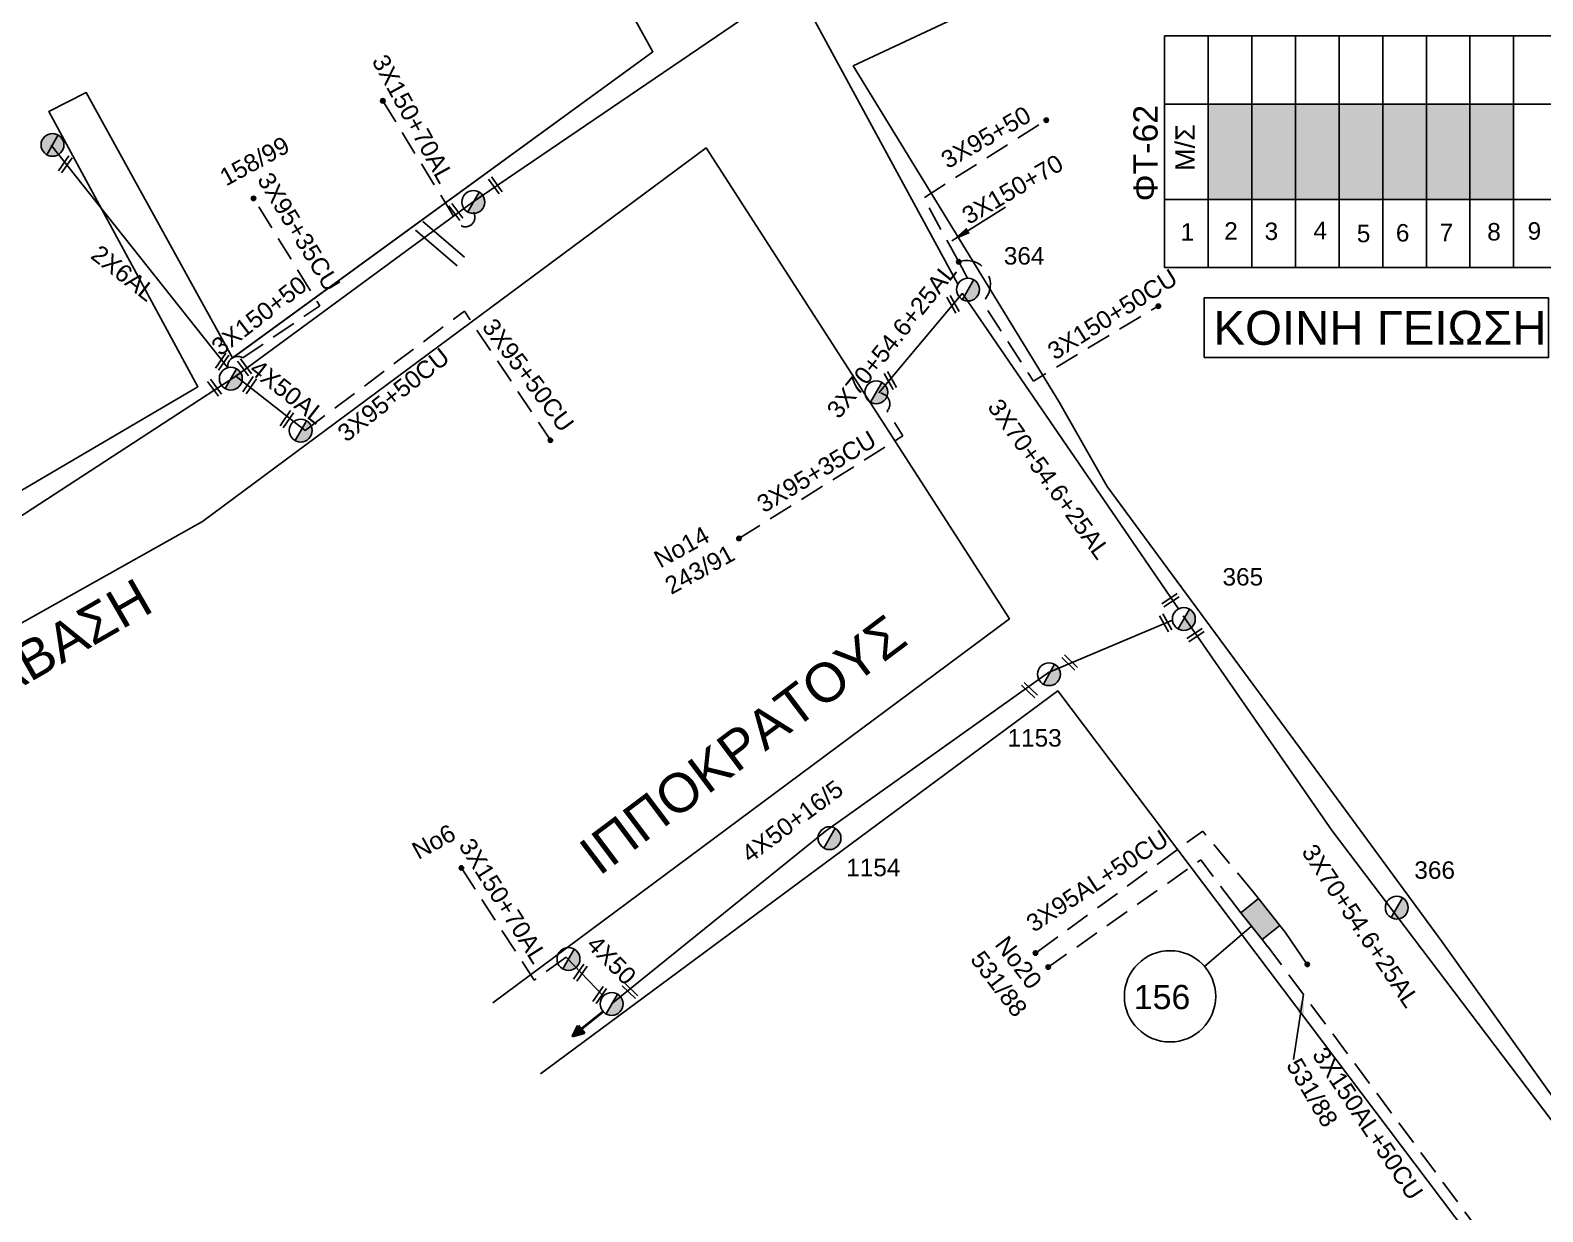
# Model space of a CAD drawing. Header units: millimetres. Extents: x 938 to 3112, y 793 to 1825.
# Drawn here: x 2313.4 to 2469.4, y 1006.4 to 1128.3 of the extents above; entities that cross this region are included whole.
import ezdxf
from ezdxf.enums import TextEntityAlignment as Align

# ---------------------------------------------------------------- set-up
doc = ezdxf.new("R2010")
doc.units = ezdxf.units.MM
doc.linetypes.add('DASHED', pattern=[19.05, 12.7, -6.35])
for name, color, linetype in [('Link Box 4 Διευθύνσεων', 7, 'Continuous'), ('Ασφαλειοκιβώτια Χ.Τ 9 αναχωρήσεων', 7, 'Continuous'), ('Γέφυρες Εναερίου Δικτύου', 7, 'Continuous'), ('Γυμνά εναέρια ΧΤ (3Φ)   4x50AL', 7, 'Continuous'), ('Γυμνά εναέρια ΧΤ και ΦΟΠ (3Φ)   4x50+16AL', 7, 'Continuous'), ('Επίτονοι', 7, 'Continuous'), ('Επιγραφές - Σχήματα', 7, 'Continuous'), ('Καλώδια ΧΤ   2x6AL', 7, 'DASHED'), ('Καλώδια ΧΤ   3x150+50AL', 7, 'DASHED'), ('Καλώδια ΧΤ   3x150+50CU', 7, 'DASHED'), ('Καλώδια ΧΤ   3x150+70AL', 7, 'DASHED'), ('Καλώδια ΧΤ   3x150AL+50CU', 7, 'DASHED'), ('Καλώδια ΧΤ   3x95+35CU', 7, 'DASHED'), ('Καλώδια ΧΤ   3x95+50CU', 7, 'DASHED'), ('Καλώδια ΧΤ   3x95AL+50CU', 7, 'DASHED'), ('Μηχανική τομή', 7, 'Continuous'), ('Στύλος Ξύλινος', 7, 'Continuous'), ('Στύλος Ξύλινος @ 1', 7, 'Continuous'), ('Στύλος ΦΜ', 7, 'Continuous'), ('Στύλος ΦΜ @ 1', 7, 'Continuous'), ('Συνδέσεις', 7, 'Continuous'), ('Συνεστραμμένα ΧΤ   3x70+54.6+25AL', 7, 'SYN_LINE'), ('Τομή', 7, 'Continuous'), ('Υπόβαθρο ΔΕΗ', 7, 'Continuous')]:
    doc.layers.add(name, color=color, linetype=linetype)
doc.styles.get("Standard").update_dxf_attribs({"font": 'arial.ttf'})
doc.linetypes.add('SYN_LINE', pattern='A,0.5,-0.0001,["/\\/\\/\\/",Standard,S=0.1,R=0,X=0,Y=-0.05],-0.25', length=0.7501)
doc.dimstyles.new('ISO-25', dxfattribs={"dimtxt": 2.5, "dimasz": 2.5, "dimexe": 1.25, "dimexo": 0.625, "dimtad": 1, "dimtxsty": 'Standard', "dimcen": 2.5, "dimaunit": 2, "dimazin": 0, "dimtfac": 1, "dimtmove": 0, "dimatfit": 3, "dimfxl": 1, "dimarcsym": 0})

# ---------------------------------------------------------------- blocks, each defined once
blk = doc.blocks.new('ΑΣΦΑΛΕΙΟΚΙΒΩΤΙΟ ΥΠΟΣΤΑΘΜΟΥ 9 ΑΝΑΧΩΡΗΣΕΩΝ')
at = {"layer": 'Ασφαλειοκιβώτια Χ.Τ 9 αναχωρήσεων', "ltscale": 40}
for p, q in [((-23.8, 40.36), (24.02, 40.36)), ((-9.72, 40.36), (-9.72, -40.64)), ((9.94, 40.36), (9.94, -40.64)), ((-23.8, 31.36), (24.02, 31.36)), ((-23.8, 22.36), (24.02, 22.36)), ((-23.8, 13.36), (24.02, 13.36)), ((-23.8, 4.36), (24.02, 4.36)), ((-23.8, -4.64), (24.02, -4.64)), ((-23.8, -13.64), (24.02, -13.64)), ((-23.8, -22.64), (24.02, -22.64)), ((-23.8, -31.64), (24.02, -31.64))]:
    blk.add_line(p, q, dxfattribs=at)
at = {"layer": 'Ασφαλειοκιβώτια Χ.Τ 9 αναχωρήσεων'}
blk.add_lwpolyline([(-23.8, -40.64), (24.02, -40.64), (24.02, 40.36), (-23.8, 40.36)], close=True, dxfattribs=at)
for s, p in [('1', (-18.22, 37.06)), ('2', (-18.02, 28.07)), ('3', (-18.09, 19.73)), ('4', (-17.94, 9.66)), ('5', (-18.55, 0.71)), ('6', (-18.4, -7.35)), ('7', (-18.34, -16.37)), ('8', (-18.19, -26.2)), ('9', (-18.02, -34.53))]:
    blk.add_text(s, height=3.6, rotation=270, dxfattribs=at).set_placement(p)
at = {"layer": 'Ασφαλειοκιβώτια Χ.Τ 9 αναχωρήσεων', "ltscale": 40}
for tag, height, p in [('ΟΝΟΜΑ', 5, (-0.16, 44.31)), ('ΚΕΙΜΕΝΟ 1', 2, (17.06, 35.59)), ('ΚΕΙΜΕΝΟ 2', 2, (17.06, 26.88)), ('ΚΕΙΜΕΝΟ 3', 2, (17.06, 17.69)), ('ΚΕΙΜΕΝΟ 4', 2, (17.06, 8.71)), ('ΚΕΙΜΕΝΟ 5', 2, (17.06, -0.13)), ('ΚΕΙΜΕΝΟ 6', 2, (17.06, -9.05)), ('ΚΕΙΜΕΝΟ 7', 2, (17.06, -18.13)), ('ΚΕΙΜΕΝΟ 8', 2, (17.06, -26.85)), ('ΚΕΙΜΕΝΟ 9', 2, (17.06, -35.99)), ('ΣΧ', 2, (-0.1, -42.64))]:
    blk.add_attdef(tag, text='', height=height, dxfattribs=at).set_placement(p, align=Align.MIDDLE_CENTER)
blk = doc.blocks.new('LINK BOX 4 ΑΝΑΧΩΡΗΣΕΩΝ')
at = {"layer": 'Link Box 4 Διευθύνσεων', "ltscale": 40}
blk.add_hatch(color=256, dxfattribs=at).paths.add_polyline_path([(-3.54, 0), (-3.54, -4.67), (3.54, -4.67), (3.54, 0)])
for p, q in [((-3.54, 0), (-5.33, 0)), ((5.33, 0), (3.54, 0)), ((-3.54, -4.67), (-5.33, -4.67)), ((5.33, -4.67), (3.54, -4.67))]:
    blk.add_line(p, q, dxfattribs=at)
blk.add_lwpolyline([(-3.54, -4.67), (-3.54, 0), (3.54, 0), (3.54, -4.67)], close=True, dxfattribs=at)
blk = doc.blocks.new('ΥΠΑΡΧΩΝ ΤΣΙΜΕΝΤΕΝΙΟΣ ΣΤΥΛΟΣ')
at = {"layer": 'Στύλος ΦΜ'}
blk.add_hatch(color=256, dxfattribs=at).paths.add_polyline_path([(-1.29, -2.28, 0.574793), (2.62, 0, 0.268822), (1.3, 2.27)])
blk.add_line((-1.29, -2.28), (1.3, 2.27), dxfattribs=at)
blk.add_circle((0, 0), 2.62, dxfattribs=at)
at = {"layer": 'Στύλος ΦΜ', "flags": 4}
for tag, p in [('ΑΡΙΘΜΟΣ', (-4.68, 8.05)), ('ΤΥΠΟΣ', (-4.91, 3.03))]:
    blk.add_attdef(tag, p, '', height=4, dxfattribs=at)
blk = doc.blocks.new('ΤΟΜΗ')
at = {"layer": 'Τομή', "ltscale": 40}
for p, q in [((-5.68, 0), (5.68, 0)), ((5.68, -2.33), (-5.68, -2.33))]:
    blk.add_line(p, q, dxfattribs=at)
blk = doc.blocks.new('ΕΠΙΤΟΝΟΣ')
at = {"layer": 'Επίτονοι', "lineweight": 40, "ltscale": 40}
blk.add_hatch(color=256, dxfattribs=at).paths.add_polyline_path([(-1.13, 6.47), (0, 9.1), (1.13, 6.47)])
for p, q in [((-1.13, 6.47), (0, 9.1)), ((0, 9.1), (1.13, 6.47)), ((1.13, 6.47), (-1.13, 6.47)), ((-1.13, 6.47), (0, 6.47)), ((0, 6.47), (0, 0))]:
    blk.add_line(p, q, dxfattribs=at)
blk = doc.blocks.new('_ΣΥΝΔΕΣΗ')
at = {"layer": 'Συνδέσεις', "linetype": 'SYN_LINE', "ltscale": 40}
blk.add_hatch(color=256, dxfattribs=at).paths.add_polyline_path([(0.5, -0.01, 1), (-0.5, -0.01, 1)])
at = {"layer": 'Συνδέσεις'}
blk.add_circle((0, -0.01), 0.5, dxfattribs=at)
blk = doc.blocks.new('ΜΗΧΑΝΙΚΗ ΤΟΜΗ')
at = {"layer": 'Μηχανική τομή', "ltscale": 40}
for p, q in [((-1.89, 0.78), (1.89, 0.78)), ((1.89, 0), (-1.89, 0))]:
    blk.add_line(p, q, dxfattribs=at)
blk = doc.blocks.new('ΥΠΑΡΧΩΝ ΞΥΛΙΝΟΣ ΣΤΥΛΟΣ')
at = {"layer": 'Στύλος Ξύλινος'}
h = blk.add_hatch(color=7, dxfattribs=at)
h.paths.add_polyline_path([(-2.62, 0, 0.270008), (-1.29, -2.28), (1.3, 2.27, 0.576266)])
h.paths.add_polyline_path([(-1.29, -2.28, 0.574793), (2.62, 0, 0.268822), (1.3, 2.27)])
at = {"layer": 'Στύλος Ξύλινος', "color": 7}
blk.add_line((-1.29, -2.28), (1.3, 2.27), dxfattribs=at)
blk.add_circle((0, 0), 2.62, dxfattribs=at)
at = {"layer": 'Στύλος Ξύλινος', "flags": 4}
for tag, p in [('ΑΡΙΘΜΟΣ', (-4.91, 8.6)), ('ΤΥΠΟΣ', (-4.85, 3.39))]:
    blk.add_attdef(tag, p, '', height=4, dxfattribs=at)

msp = doc.modelspace()

# ---------------------------------------------------------------- hatches: boundary and pattern name
at = {"layer": 'Ασφαλειοκιβώτια Χ.Τ 9 αναχωρήσεων'}
for color, points in [(30, [(2434.92, 1110.87), (2439.42, 1110.87), (2439.42, 1120.7), (2434.92, 1120.7)]), (27, [(2439.42, 1120.7), (2439.42, 1110.87), (2443.92, 1110.87), (2443.92, 1120.7)]), (173, [(2443.92, 1120.7), (2443.92, 1110.87), (2448.42, 1110.87), (2448.42, 1120.7)]), (85, [(2448.42, 1120.7), (2448.42, 1110.87), (2452.92, 1110.87), (2452.92, 1120.7)]), (151, [(2452.92, 1120.7), (2452.92, 1110.87), (2457.42, 1110.87), (2457.42, 1120.7)]), (1, [(2457.42, 1120.7), (2457.42, 1110.87), (2461.92, 1110.87), (2461.92, 1120.7)]), (2, [(2461.92, 1120.7), (2461.92, 1110.87), (2466.42, 1110.87), (2466.42, 1120.7)])]:
    msp.add_hatch(color=color, dxfattribs=at).paths.add_polyline_path(points)

# ---------------------------------------------------------------- linework, layer by layer
at = {"layer": 'Γέφυρες Εναερίου Δικτύου', "color": 27, "linetype": 'DASHED', "ltscale": 0.2, "flags": 128}
msp.add_lwpolyline([(2437.73, 1037.97), (2434.14, 1042.72), (2418.41, 1031.66)], dxfattribs=at)
at = {"layer": 'Γέφυρες Εναερίου Δικτύου', "flags": 128}
msp.add_lwpolyline([(2445.13, 1031.94), (2442.87, 1035.25)], dxfattribs=at)
at = {"layer": 'Γυμνά εναέρια ΧΤ (3Φ)   4x50AL', "color": 1, "linetype": 'SYN_LINE', "ltscale": 20, "flags": 128}
msp.add_lwpolyline([(2334.59, 1092.62), (2341.77, 1087.04)], dxfattribs=at)
at = {"layer": 'Γυμνά εναέρια ΧΤ (3Φ)   4x50AL', "color": 85, "flags": 128}
msp.add_lwpolyline([(2372.53, 1028.67), (2368.67, 1032.7)], dxfattribs=at)
at = {"layer": 'Γυμνά εναέρια ΧΤ και ΦΟΠ (3Φ)   4x50+16AL', "color": 85, "flags": 128}
for points in [[(2392.25, 1133.18), (2358.97, 1110.55)], [(2418.44, 1062.07), (2395.44, 1045.68), (2373.32, 1027.85)]]:
    msp.add_lwpolyline(points, dxfattribs=at)
at = {"layer": 'Γυμνά εναέρια ΧΤ και ΦΟΠ (3Φ)   4x50+16AL', "color": 1, "flags": 128}
msp.add_lwpolyline([(2255.82, 1046.18), (2277.78, 1057.45), (2303.78, 1072.57), (2334.59, 1092.62), (2358.97, 1110.55)], dxfattribs=at)
at = {"layer": 'Επιγραφές - Σχήματα', "linetype": 'Continuous', "ltscale": 0.2}
msp.add_line((2439.39, 1035.88), (2434.55, 1031.72), dxfattribs=at)
at = {"layer": 'Επιγραφές - Σχήματα', "color": 190}
msp.add_lwpolyline([(2434.5, 1094.55), (2470.01, 1094.55), (2470.01, 1100.72), (2434.5, 1100.72)], close=True, dxfattribs=at)
at = {"layer": 'Επιγραφές - Σχήματα', "linetype": 'Continuous', "ltscale": 0.2}
msp.add_circle((2430.98, 1028.64), 4.71, dxfattribs=at)
at = {"layer": 'Καλώδια ΧΤ   2x6AL', "color": 1, "linetype": 'SYN_LINE', "ltscale": 20, "flags": 128}
msp.add_lwpolyline([(2315.55, 1116.48), (2333.78, 1093.51)], dxfattribs=at)
at = {"layer": 'Καλώδια ΧΤ   3x150+50CU', "color": 85, "linetype": 'DASHED', "ltscale": 0.2, "flags": 128}
msp.add_lwpolyline([(2409.18, 1104.43, -0.746018), (2411.94, 1100.62, 0.339527), (2411.94, 1099.82), (2416.89, 1092.13), (2429.74, 1099.87)], format="xyb", dxfattribs=at)
at = {"layer": 'Καλώδια ΧΤ   3x150+70AL', "color": 1, "linetype": 'DASHED', "ltscale": 0.2, "flags": 128}
msp.add_lwpolyline([(2349.77, 1121.04), (2357.44, 1108.52, 1.048671), (2359.07, 1109.62, -2.00331)], format="xyb", dxfattribs=at)
at = {"layer": 'Καλώδια ΧΤ   3x150+70AL', "color": 85, "linetype": 'DASHED', "ltscale": 0.2, "flags": 128}
msp.add_lwpolyline([(2368.67, 1032.7), (2368.67, 1032.7), (2365.39, 1030.32), (2357.88, 1041.88)], dxfattribs=at)
at = {"layer": 'Καλώδια ΧΤ   3x150AL+50CU', "color": 27, "linetype": 'DASHED', "ltscale": 0.2, "flags": 128}
msp.add_lwpolyline([(2506.83, 1027.12), (2479.35, 1010.75), (2478.73, 1008.78), (2484.33, 999.59), (2482.73, 997.16), (2481.38, 996.13), (2483.99, 992.68), (2482.68, 992.29), (2481.25, 994.18), (2475.06, 990.66), (2471.8, 994.11), (2470.94, 993.57), (2441.05, 1033.8)], dxfattribs=at)
at = {"layer": 'Καλώδια ΧΤ   3x95+35CU', "color": 1, "linetype": 'DASHED', "ltscale": 0.2, "flags": 128}
msp.add_lwpolyline([(2335.31, 1094.53), (2343.27, 1099.89), (2336.43, 1110.98)], dxfattribs=at)
at = {"layer": 'Καλώδια ΧΤ   3x95+35CU', "color": 85, "linetype": 'DASHED', "ltscale": 0.2, "flags": 128}
msp.add_lwpolyline([(2386.5, 1075.88), (2403.42, 1086.47), (2401.78, 1089.02, 0.647905), (2400.95, 1090.9)], format="xyb", dxfattribs=at)
at = {"layer": 'Καλώδια ΧΤ   3x95+35CU', "color": 1, "linetype": 'DASHED', "ltscale": 0.2}
msp.add_arc((2334.78, 1093.66), 1.01, 58.2784, 189.0478, dxfattribs=at)
at = {"layer": 'Καλώδια ΧΤ   3x95+50CU', "color": 85, "linetype": 'DASHED', "ltscale": 0.2, "flags": 128}
msp.add_lwpolyline([(2409.18, 1104.43), (2405.56, 1111.03), (2418.21, 1119.05)], dxfattribs=at)
at = {"layer": 'Καλώδια ΧΤ   3x95+50CU', "color": 1, "linetype": 'DASHED', "ltscale": 0.2, "flags": 128}
msp.add_lwpolyline([(2341.77, 1087.04), (2358.18, 1099.35), (2367.06, 1086.02)], dxfattribs=at)
at = {"layer": 'Καλώδια ΧΤ   3x95AL+50CU', "color": 27, "linetype": 'DASHED', "ltscale": 0.2, "flags": 128}
msp.add_lwpolyline([(2439.55, 1039.42), (2434.35, 1045.69), (2417.1, 1033.1)], dxfattribs=at)
at = {"layer": 'Συνεστραμμένα ΧΤ   3x70+54.6+25AL', "color": 85, "linetype": 'SYN_LINE', "ltscale": 20, "flags": 128}
for points in [[(2409.09, 1102.11), (2392.25, 1133.18)], [(2431.85, 1068.62), (2409.65, 1101.07), (2409.58, 1101.21)], [(2474.49, 1010.36), (2447.71, 1045.71), (2432.34, 1067.91)]]:
    msp.add_lwpolyline(points, dxfattribs=at)
at = {"layer": 'Συνεστραμμένα ΧΤ   3x70+54.6+25AL', "color": 85, "linetype": 'DASHED', "ltscale": 0.2, "flags": 128}
msp.add_lwpolyline([(2410.1, 1102.74), (2409.18, 1104.43)], dxfattribs=at)
at = {"layer": 'Συνεστραμμένα ΧΤ   3x70+54.6+25AL', "color": 85, "linetype": 'SYN_LINE', "ltscale": 15, "flags": 128}
for points in [[(2400.95, 1090.9), (2409.58, 1101.21)], [(2431.23, 1067.45), (2418.44, 1062.07)]]:
    msp.add_lwpolyline(points, dxfattribs=at)
at = {"layer": 'Υπόβαθρο ΔΕΗ', "flags": 128}
for points in [[(2179.96, 1159.4), (2216.17, 1106.19), (2255.77, 1047.91), (2302.67, 1075.1), (2330.67, 1091.54), (2315.31, 1119.94), (2319.15, 1121.89), (2334.27, 1094.54), (2377.63, 1126.11), (2351.14, 1174.03), (2331.79, 1209.59), (2287.51, 1195.14), (2233.9, 1178.16), (2179.96, 1159.4)], [(2334.8, 1094.92), (2377.63, 1126.11), (2351.14, 1174.03), (2331.79, 1209.59), (2287.51, 1195.14), (2233.9, 1178.16), (2179.96, 1159.4)], [(2179.96, 1159.4), (2216.17, 1106.19), (2255.77, 1047.91), (2302.67, 1075.1), (2330.67, 1091.54), (2315.31, 1119.94), (2319.15, 1121.89), (2334.27, 1094.54)], [(2414.41, 814.04), (2377.52, 868.78), (2343.12, 919.36), (2299.64, 984.2), (2262.13, 1038.91), (2331.17, 1077.64), (2383.12, 1116.19), (2414.41, 1067.59), (2361.11, 1027.96)], [(2414.41, 814.04), (2377.52, 868.78), (2343.12, 919.36), (2299.64, 984.2), (2262.13, 1038.91), (2331.17, 1077.64), (2383.12, 1116.19), (2414.41, 1067.59), (2361.11, 1027.96)], [(2366.03, 1020.63), (2419.42, 1060.16), (2468.52, 995.1), (2478.2, 982.12), (2435.01, 951.04), (2439.07, 944.92), (2482.78, 976.25), (2542.07, 897.64), (2512.52, 856.74), (2479.68, 812.38)], [(2366.03, 1020.63), (2419.42, 1060.16), (2468.52, 995.1), (2478.2, 982.12), (2435.01, 951.04), (2439.07, 944.92), (2482.78, 976.25), (2542.07, 897.64), (2512.52, 856.74), (2479.68, 812.38)]]:
    msp.add_lwpolyline(points, dxfattribs=at)
msp.add_lwpolyline([(2398.3, 1124.67), (2419.51, 1090.01), (2424.49, 1081.25), (2444.8, 1053.67), (2459.02, 1034.29), (2472.87, 1014.86, 0.213736), (2480.45, 1014.27), (2516.5, 1037.7), (2544.98, 1056, 0.544418), (2547.45, 1070.71, 0.385819), (2554.89, 1087.04), (2531.09, 1120.62), (2506.42, 1154.07), (2494.8, 1170.01), (2459.91, 1153.33), (2426.16, 1137.74), (2398.3, 1124.67)], format="xyb", dxfattribs=at)
msp.add_lwpolyline([(2398.3, 1124.67), (2419.51, 1090.01), (2424.49, 1081.25), (2444.8, 1053.67), (2459.02, 1034.29), (2472.87, 1014.86, 0.213736), (2480.45, 1014.27), (2516.5, 1037.7), (2544.98, 1056, 0.544418), (2547.45, 1070.71, 0.385819), (2554.89, 1087.04), (2531.09, 1120.62), (2506.42, 1154.07), (2494.8, 1170.01), (2459.91, 1153.33), (2426.16, 1137.74), (2398.3, 1124.67)], format="xyb", dxfattribs=at)

# ---------------------------------------------------------------- block references
at = {"layer": 'Link Box 4 Διευθύνσεων', "xscale": 0.5000000000001237, "yscale": 0.5000000000001237, "zscale": 0.5000000000001237, "rotation": 308.5348917796785}
msp.add_blockref('LINK BOX 4 ΑΝΑΧΩΡΗΣΕΩΝ', (2441.21, 1037.34), dxfattribs=at)
at = {"layer": 'Ασφαλειοκιβώτια Χ.Τ 9 αναχωρήσεων', "xscale": 0.5, "yscale": 0.5, "zscale": 0.5, "rotation": 90}
msp.add_blockref('ΑΣΦΑΛΕΙΟΚΙΒΩΤΙΟ ΥΠΟΣΤΑΘΜΟΥ 9 ΑΝΑΧΩΡΗΣΕΩΝ', (2450.6, 1115.73), dxfattribs=at).add_auto_attribs({'ΟΝΟΜΑ': 'ΦΤ-62'})
at = {"layer": 'Επίτονοι', "xscale": 0.4499999999998766, "yscale": 0.4499999999998766, "zscale": 0.4499999999998766, "rotation": 129.5145947531894}
msp.add_blockref('ΕΠΙΤΟΝΟΣ', (2372.49, 1027.09), dxfattribs=at)
msp.add_blockref('ΕΠΙΤΟΝΟΣ', (2372.49, 1027.09), dxfattribs=at)
at = {"layer": 'Μηχανική τομή'}
for p, xscale, yscale, zscale, rotation in [((2316.85, 1114.6), 0.4999999999999438, 0.4999999999999438, 0.4999999999999438, 235.4844649829978), ((2361.22, 1112.2), 0.4999999999998079, 0.4999999999998079, 0.4999999999998079, 306.3823561473163), ((2357.15, 1109.45), 0.4999999999998079, 0.4999999999998079, 0.4999999999998079, 306.3823561473163), ((2408.42, 1099.95), 0.5000000000000329, 0.5000000000000329, 0.5000000000000329, 299.3799815595909), ((2333.03, 1094.24), 0.4999999999999438, 0.4999999999999438, 0.4999999999999438, 235.4844649829978), ((2335.34, 1093.42), 0.4999999999998079, 0.4999999999998079, 0.4999999999998079, 306.3823561473163), ((2332.25, 1091.32), 0.4999999999998079, 0.4999999999998079, 0.4999999999998079, 306.3823561473163), ((2335.87, 1091.81), 0.4999999999999438, 0.4999999999999438, 0.4999999999999438, 235.4844649829978), ((2401.96, 1092.09), 0.5000000000000329, 0.5000000000000329, 0.5000000000000329, 299.3799815595909), ((2339.71, 1088.3), 0.4999999999999438, 0.4999999999999438, 0.4999999999999438, 235.4844649829978), ((2430.91, 1069.68), 0.4999999999997703, 0.4999999999997703, 0.4999999999997703, 213.6143585058849), ((2430.36, 1067.08), 0.5000000000000329, 0.5000000000000329, 0.5000000000000329, 299.3799815595909), ((2433.5, 1066.08), 0.4999999999997703, 0.4999999999997703, 0.4999999999997703, 213.6143585058849), ((2420.49, 1062.95), 0.5000000000000455, 0.5000000000000455, 0.5000000000000455, 316.0174224419509), ((2416.34, 1060.09), 0.5000000000000455, 0.5000000000000455, 0.5000000000000455, 316.0174224419509), ((2369.98, 1031.19), 0.4999999999999438, 0.4999999999999438, 0.4999999999999438, 235.4844649829978), ((2375.14, 1029.08), 0.5000000000000455, 0.5000000000000455, 0.5000000000000455, 316.0174224419509), ((2371.98, 1028.89), 0.4999999999999438, 0.4999999999999438, 0.4999999999999438, 235.4844649829978)]:
    msp.add_blockref('ΜΗΧΑΝΙΚΗ ΤΟΜΗ', p, dxfattribs=dict(at, xscale=xscale, yscale=yscale, zscale=zscale, rotation=rotation))
at = {"layer": 'Στύλος Ξύλινος @ 1', "ltscale": 40, "xscale": 0.4499999999998181, "yscale": 0.4499999999998181, "zscale": 0.4499999999998181}
msp.add_blockref('ΥΠΑΡΧΩΝ ΞΥΛΙΝΟΣ ΣΤΥΛΟΣ', (2315.69, 1116.5), dxfattribs=at)
at = {"layer": 'Στύλος ΦΜ @ 1', "ltscale": 40, "xscale": 0.4499999999998181, "yscale": 0.4499999999998181, "zscale": 0.4499999999998181}
for p in [(2359.11, 1110.6), (2359.11, 1110.6), (2334.09, 1092.38), (2334.09, 1092.38), (2400.67, 1090.97), (2400.67, 1090.97), (2341.3, 1087.02), (2341.3, 1087.02), (2368.92, 1032.49), (2368.92, 1032.49), (2373.38, 1027.86), (2373.38, 1027.86)]:
    msp.add_blockref('ΥΠΑΡΧΩΝ ΤΣΙΜΕΝΤΕΝΙΟΣ ΣΤΥΛΟΣ', p, dxfattribs=at)
at = {"layer": 'Στύλος ΦΜ @ 1', "ltscale": 40}
ref = msp.add_blockref('ΥΠΑΡΧΩΝ ΤΣΙΜΕΝΤΕΝΙΟΣ ΣΤΥΛΟΣ', (2410.14, 1101.57), dxfattribs=dict(at, xscale=0.4499999999998181, yscale=0.4499999999998181, zscale=0.4499999999998181))
ref.add_attrib('ΤΥΠΟΣ', '364', (2413.83, 1104.15), dxfattribs={"layer": 'Στύλος ΦΜ', "height": 1.8, "flags": 4})
ref = msp.add_blockref('ΥΠΑΡΧΩΝ ΤΣΙΜΕΝΤΕΝΙΟΣ ΣΤΥΛΟΣ', (2410.14, 1101.57), dxfattribs=dict(at, xscale=0.4499999999998181, yscale=0.4499999999998181, zscale=0.4499999999998181))
ref.add_attrib('ΤΥΠΟΣ', '364', (2413.83, 1104.15), dxfattribs={"layer": 'Στύλος ΦΜ', "height": 1.8, "flags": 4})
ref = msp.add_blockref('ΥΠΑΡΧΩΝ ΤΣΙΜΕΝΤΕΝΙΟΣ ΣΤΥΛΟΣ', (2432.4, 1067.58), dxfattribs=dict(at, xscale=0.4499999999998181, yscale=0.4499999999998181, zscale=0.4499999999998181))
ref.add_attrib('ΤΥΠΟΣ', '365', (2436.39, 1071.03), dxfattribs={"layer": 'Στύλος ΦΜ', "height": 1.8, "flags": 4})
ref = msp.add_blockref('ΥΠΑΡΧΩΝ ΤΣΙΜΕΝΤΕΝΙΟΣ ΣΤΥΛΟΣ', (2432.4, 1067.58), dxfattribs=dict(at, xscale=0.4499999999998181, yscale=0.4499999999998181, zscale=0.4499999999998181))
ref.add_attrib('ΤΥΠΟΣ', '365', (2436.39, 1071.03), dxfattribs={"layer": 'Στύλος ΦΜ', "height": 1.8, "flags": 4})
ref = msp.add_blockref('ΥΠΑΡΧΩΝ ΤΣΙΜΕΝΤΕΝΙΟΣ ΣΤΥΛΟΣ', (2418.49, 1061.88), dxfattribs=dict(at, xscale=0.4499999999998181, yscale=0.4499999999998181, zscale=0.4499999999998181))
ref.add_attrib('ΤΥΠΟΣ', '1153', (2414.21, 1054.41), dxfattribs={"layer": 'Στύλος ΦΜ', "height": 1.8, "flags": 4})
ref = msp.add_blockref('ΥΠΑΡΧΩΝ ΤΣΙΜΕΝΤΕΝΙΟΣ ΣΤΥΛΟΣ', (2418.49, 1061.88), dxfattribs=dict(at, xscale=0.4499999999998181, yscale=0.4499999999998181, zscale=0.4499999999998181))
ref.add_attrib('ΤΥΠΟΣ', '1153', (2414.21, 1054.41), dxfattribs={"layer": 'Στύλος ΦΜ', "height": 1.8, "flags": 4})
ref = msp.add_blockref('ΥΠΑΡΧΩΝ ΤΣΙΜΕΝΤΕΝΙΟΣ ΣΤΥΛΟΣ', (2395.85, 1044.96), dxfattribs=dict(at, xscale=0.4499999999998181, yscale=0.4499999999998181, zscale=0.4499999999998181))
ref.add_attrib('ΤΥΠΟΣ', '1154', (2397.57, 1041.04), dxfattribs={"layer": 'Στύλος ΦΜ', "height": 1.8, "flags": 4})
ref = msp.add_blockref('ΥΠΑΡΧΩΝ ΤΣΙΜΕΝΤΕΝΙΟΣ ΣΤΥΛΟΣ', (2395.85, 1044.96), dxfattribs=dict(at, xscale=0.4499999999998181, yscale=0.4499999999998181, zscale=0.4499999999998181))
ref.add_attrib('ΤΥΠΟΣ', '1154', (2397.57, 1041.04), dxfattribs={"layer": 'Στύλος ΦΜ', "height": 1.8, "flags": 4})
ref = msp.add_blockref('ΥΠΑΡΧΩΝ ΤΣΙΜΕΝΤΕΝΙΟΣ ΣΤΥΛΟΣ', (2454.37, 1037.79), dxfattribs=dict(at, xscale=0.4499999999998181, yscale=0.4499999999998181, zscale=0.4499999999998181))
ref.add_attrib('ΤΥΠΟΣ', '366', (2456.18, 1040.77), dxfattribs={"layer": 'Στύλος ΦΜ', "height": 1.8, "flags": 4})
ref = msp.add_blockref('ΥΠΑΡΧΩΝ ΤΣΙΜΕΝΤΕΝΙΟΣ ΣΤΥΛΟΣ', (2454.37, 1037.79), dxfattribs=dict(at, xscale=0.4499999999998181, yscale=0.4499999999998181, zscale=0.4499999999998181))
ref.add_attrib('ΤΥΠΟΣ', '366', (2456.18, 1040.77), dxfattribs={"layer": 'Στύλος ΦΜ', "height": 1.8, "flags": 4})
at = {"layer": 'Συνδέσεις', "xscale": 0.4500000000000455, "yscale": 0.4500000000000455, "zscale": 0.4500000000000455}
for p in [(2349.77, 1121.05), (2418.21, 1119.05), (2336.43, 1110.98), (2409.18, 1104.44), (2429.77, 1099.86), (2367.06, 1086.03), (2386.5, 1075.89), (2357.88, 1041.89), (2417.1, 1033.11), (2418.41, 1031.67), (2445.13, 1031.94)]:
    msp.add_blockref('_ΣΥΝΔΕΣΗ', p, dxfattribs=at)
at = {"layer": 'Τομή', "xscale": 0.5000000000000134, "yscale": 0.5000000000000134, "zscale": 0.5000000000000134, "rotation": 319.5212454408653}
msp.add_blockref('ΤΟΜΗ', (2356.05, 1106.75), dxfattribs=at)
msp.add_blockref('ΤΟΜΗ', (2356.05, 1106.75), dxfattribs=at)

# ---------------------------------------------------------------- texts
at = {"layer": 'Γυμνά εναέρια ΧΤ (3Φ)   4x50AL', "ltscale": 0.2}
for s, rotation, p in [('4X50AL', 321.8155, (2339.95, 1091.02)), ('4X50', 314.6417, (2373.37, 1032.39))]:
    msp.add_text(s, height=1.8, rotation=rotation, dxfattribs=at).set_placement(p, align=Align.MIDDLE)
at = {"layer": 'Γυμνά εναέρια ΧΤ και ΦΟΠ (3Φ)   4x50+16AL'}
msp.add_text('4X50+16/5', height=1.8, rotation=36.7025, dxfattribs=at).set_placement((2391.99, 1046.74), align=Align.MIDDLE)
at = {"layer": 'Επιγραφές - Σχήματα', "linetype": 'DASHED', "ltscale": 0.2, "attachment_point": 1}
for s, insert, char_height, width, rotation in [('158/99', (2332.73, 1113.77), 1.8, 10.8079, 28.7787), ('Μ/Σ', (2431.53, 1113.81), 2, 4.1338, 90), ('Νο14', (2377.52, 1074.35), 1.8, 10.8079, 28.7787), ('243/91', (2378.65, 1071.63), 1.8, 10.8079, 28.7787), ('ΕΥΕΡΓ. ΓΙΑΒΑΣΗ', (2285.85, 1049.8), 4, 48.5909, 29.9198), ('ΙΠΠΟΚΡΑΤΟΥΣ', (2369.68, 1044.18), 4, 48.5909, 36.9482), ('Νο6', (2352.56, 1044.28), 1.8, 10.8079, 28.7787), ('Νο20', (2414.25, 1035.07), 1.8, 10.8079, 307.3136), ('531/88', (2411.72, 1033.54), 1.8, 10.8079, 307.3136), ('531/88', (2444.45, 1022.47), 1.8, 10.8079, 300.9008)]:
    msp.add_mtext(s, dxfattribs=dict(at, insert=insert, char_height=char_height, width=width, rotation=rotation))
at = {"layer": 'Επιγραφές - Σχήματα', "color": 190, "insert": (2435.46, 1099.37), "char_height": 3.5, "width": 35.1311, "attachment_point": 1}
msp.add_mtext('KOINH ΓΕΙΩΣΗ', dxfattribs=at)
at = {"layer": 'Επιγραφές - Σχήματα', "linetype": 'Continuous', "ltscale": 0.2, "insert": (2427.24, 1029.82), "char_height": 2.5, "attachment_point": 1}
msp.add_mtext('156', dxfattribs=at)
at = {"layer": 'Καλώδια ΧΤ   2x6AL', "ltscale": 0.2}
msp.add_text('2X6AL', height=1.8, rotation=321.8155, dxfattribs=at).set_placement((2323.03, 1103.27), align=Align.MIDDLE)
at = {"layer": 'Καλώδια ΧΤ   3x150+50AL', "ltscale": 0.2}
msp.add_text('3X150+50', height=1.8, rotation=37.6089, dxfattribs=at).set_placement((2337, 1098.88), align=Align.MIDDLE)
at = {"layer": 'Καλώδια ΧΤ   3x150+50CU', "ltscale": 0.2}
msp.add_text('3X150+50CU', height=1.8, rotation=32.1083, dxfattribs=at).set_placement((2425.03, 1099.02), align=Align.MIDDLE)
at = {"layer": 'Καλώδια ΧΤ   3x150+70AL', "ltscale": 0.2}
for s, rotation, p in [('3X150+70AL', 298.7628, (2352.89, 1119.2)), ('3X150+70', 30.4161, (2414.72, 1111.92)), ('3X150+70AL', 302.1308, (2362.18, 1038.5))]:
    msp.add_text(s, height=1.8, rotation=rotation, dxfattribs=at).set_placement(p, align=Align.MIDDLE)
at = {"layer": 'Καλώδια ΧΤ   3x150AL+50CU', "ltscale": 0.2}
msp.add_text('3X150AL+50CU', height=1.8, rotation=303.7152, dxfattribs=at).set_placement((2451.38, 1015.53), align=Align.MIDDLE)
at = {"layer": 'Καλώδια ΧΤ   3x95+35CU', "ltscale": 0.2}
for rotation, p in [(301.5591, (2341.12, 1107.53)), (31.0789, (2394.5, 1082.79))]:
    msp.add_text('3X95+35CU', height=1.8, rotation=rotation, dxfattribs=at).set_placement(p, align=Align.MIDDLE)
at = {"layer": 'Καλώδια ΧΤ   3x95+50CU', "ltscale": 0.2}
for s, rotation, p in [('3X95+50', 29.9751, (2411.98, 1117.29)), ('3X95+50CU', 306.896, (2364.77, 1092.75)), ('3X95+50CU', 38.2637, (2350.86, 1090.72))]:
    msp.add_text(s, height=1.8, rotation=rotation, dxfattribs=at).set_placement(p, align=Align.MIDDLE)
at = {"layer": 'Καλώδια ΧΤ   3x95AL+50CU', "ltscale": 0.2}
msp.add_text('3X95AL+50CU', height=1.8, rotation=33.2686, dxfattribs=at).set_placement((2423.47, 1040.56), align=Align.MIDDLE)
at = {"layer": 'Συνεστραμμένα ΧΤ   3x70+54.6+25AL', "ltscale": 20}
for rotation, p in [(51.2435, (2402.25, 1096.32)), (305.6811, (2418.51, 1082.03)), (303.7152, (2450.66, 1035.92))]:
    msp.add_text('3X70+54.6+25AL', height=1.8, rotation=rotation, dxfattribs=at).set_placement(p, align=Align.MIDDLE)

# ---------------------------------------------------------------- leaders
at = {"layer": 'Επιγραφές - Σχήματα', "ltscale": 40}
for points in [[(2408.46, 1106.59), (2414, 1110.08)], [(2444.76, 1028.88), (2443.73, 1022.12)]]:
    msp.add_leader(points, dimstyle='ISO-25', override={"dimasz": 2, "dimtad": 0}, dxfattribs=at)

doc.saveas('drawing.dxf')
